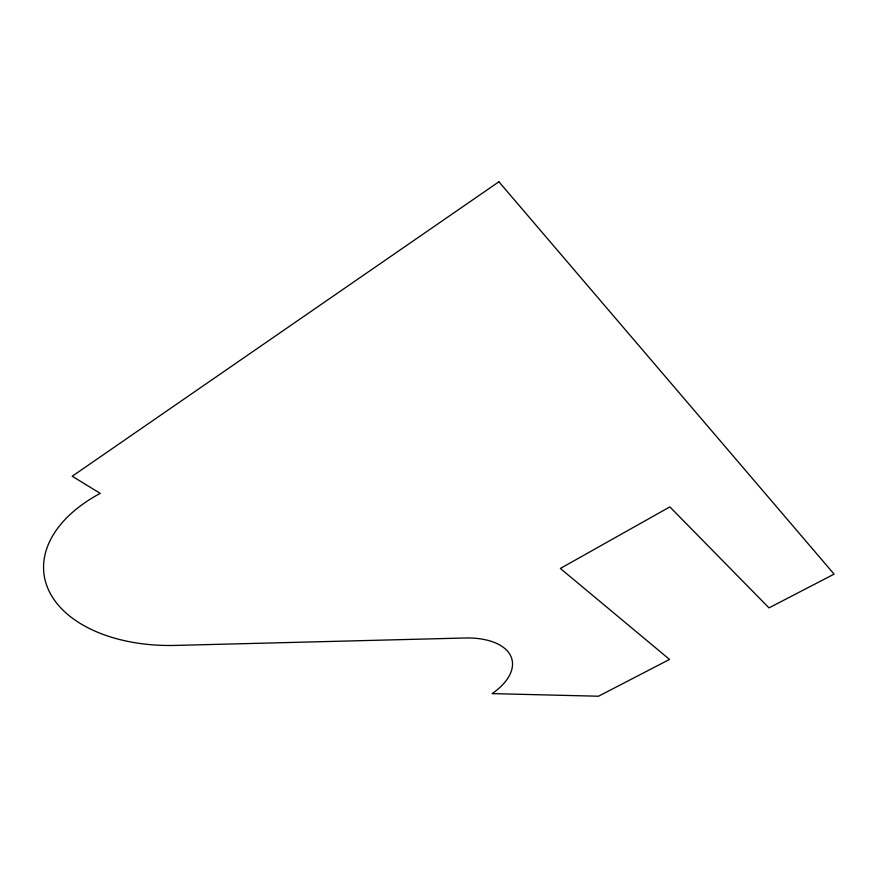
<?xml version="1.0" encoding="UTF-8"?>
<svg xmlns="http://www.w3.org/2000/svg" width="878" height="878" viewBox="0 0 878 878"><rect width="100%" height="100%" fill="white"/><g stroke="black" fill="none" stroke-linecap="round" stroke-linejoin="round"><path stroke-width="1.32" d="M498.913 181.779L72.205 476.238L100.235 493.381A142.697 87.207 -6.4 0 0 49.355 591.651A142.697 87.207 -6.4 0 0 175.545 645.418L464.857 637.999A66.037 34.911 -13.9 0 1 510.612 655.745A66.037 34.911 -13.9 0 1 492.141 693.609L598.5 696.221L669.53 659.422L560.362 568.461L669.859 506.902L768.985 607.872L834.1 574.135L498.913 181.779"/></g></svg>
